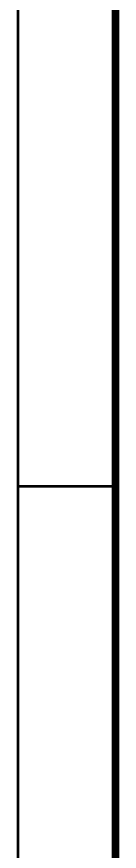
# Model space of a CAD drawing. Extents: x -4 to 257, y -4 to 175.
# Drawn here: x 252.68 to 256.69, y 28.3 to 60.88 of the extents above; entities that cross this region are included whole.
import ezdxf

# ---------------------------------------------------------------- set-up
doc = ezdxf.new("R2010")
doc.units = 0
doc.layers.add('94', color=14, linetype='CONTINUOUS')

msp = doc.modelspace()

# ---------------------------------------------------------------- linework, layer by layer
at = {"layer": '94'}
for points, const_width in [([(256.54, -4.1275), (256.54, 174.9425)], 0.3), ([(252.73, -0.3175), (252.73, 171.1325)], 0.1), ([(256.54, 42.545), (252.73, 42.545)], 0.1)]:
    msp.add_lwpolyline(points, dxfattribs=dict(at, const_width=const_width))
at = {"layer": '94', "const_width": 0.05}
for points in [[(252.73, 42.57, 1), (252.73, 42.52)], [(256.54, 42.52, 1), (256.54, 42.57)]]:
    msp.add_lwpolyline(points, format="xyb", dxfattribs=at)

doc.saveas('drawing.dxf')
